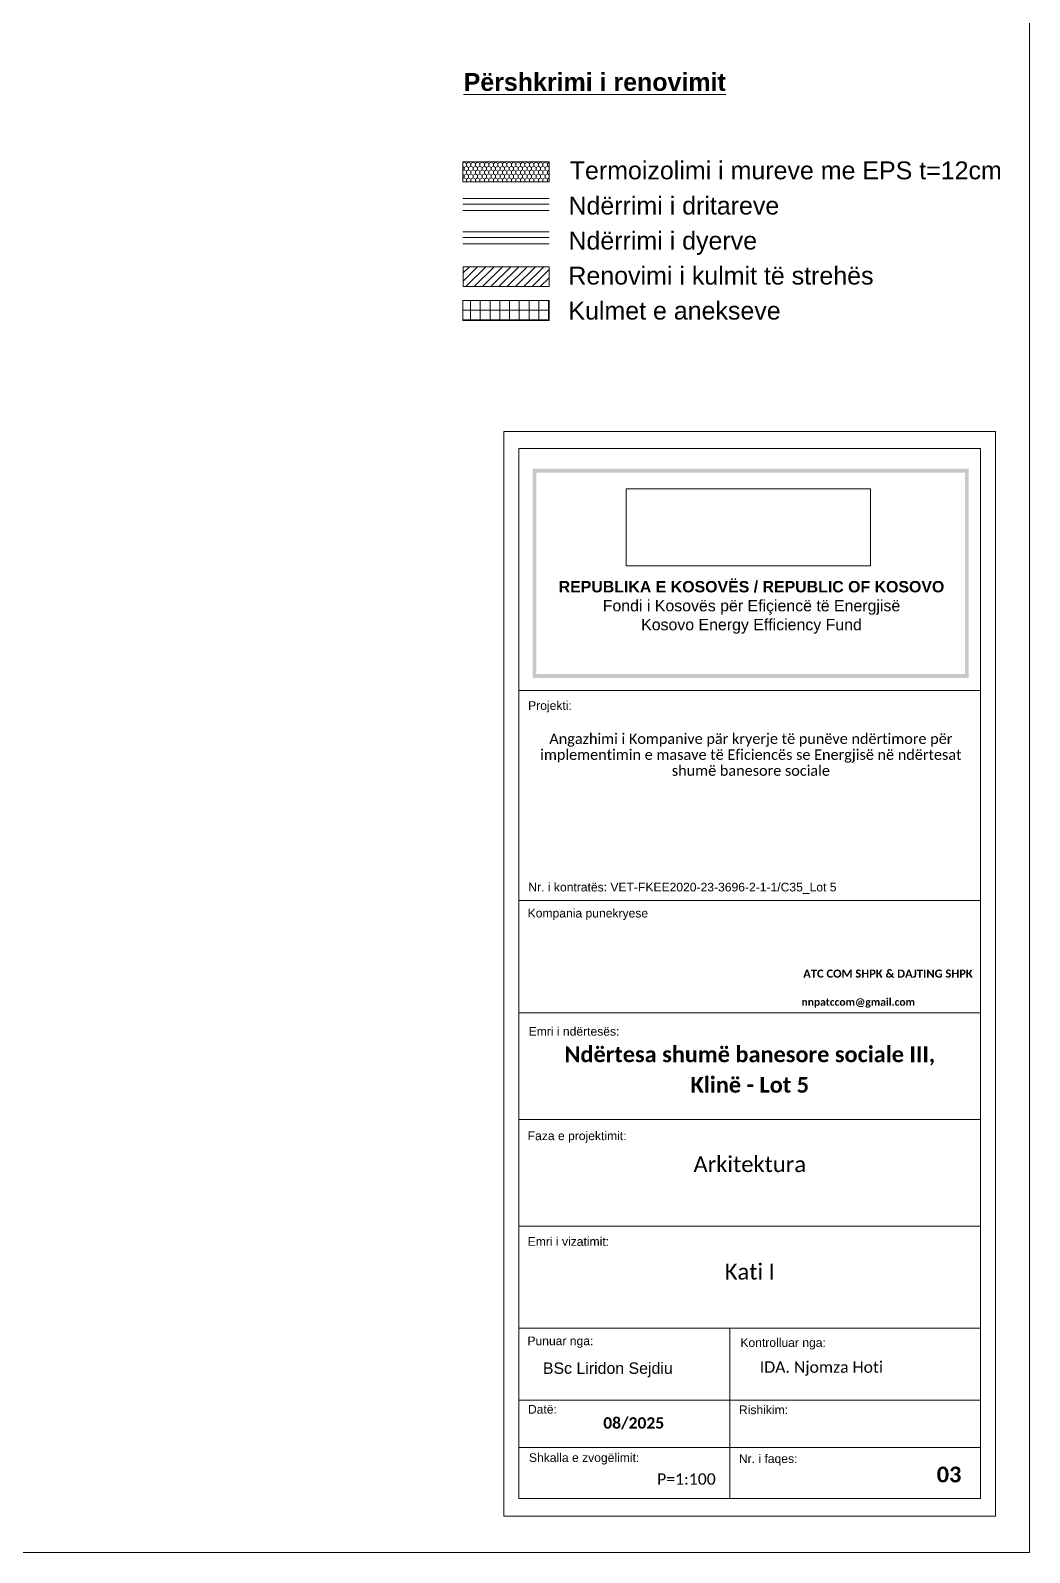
# Model space of a CAD drawing. Header units: feet. Extents: x 2791058 to 2855058, y -67651 to -26651.
# Drawn here: x 2839681 to 2855058, y -67651 to -44217 of the extents above; entities that cross this region are included whole.
import ezdxf

# ---------------------------------------------------------------- set-up
doc = ezdxf.new("R2010")
doc.units = ezdxf.units.FT
doc.header["$MEASUREMENT"] = 0
doc.header["$XCLIPFRAME"] = 0
for name, color, linetype, lineweight in [('Annotation - Text_Pen_No__1', 7, 'Continuous', 0), ('Dimensioning - General_Pen_No__41', 7, 'Continuous', 0), ('Shell - Roof_Pen_No__1', 7, 'Continuous', 0), ('Shell - Roof_Pen_No__21', 7, 'Continuous', 0), ('Structural - Bearing_Pen_No__1', 7, 'Continuous', 0), ('Structural - Bearing_Pen_No__20', 1, 'Continuous', 0), ('Structural - Bearing_Pen_No__60', 230, 'Continuous', 0), ('Text blocks_Pen_No__1', 7, 'Continuous', 0)]:
    doc.layers.add(name, color=color, linetype=linetype, lineweight=lineweight)
doc.layers.add('Drawing & Figure', color=7, linetype='Continuous')
for name, color, linetype, lineweight, true_color in [('Shell - Roof_Pen_No__61', 7, 'Continuous', 0, 0x6a6a6a), ('Structural - Bearing_Pen_No__102', 7, 'Continuous', 0, 0xcccccc), ('Structural - Bearing_Pen_No__14', 7, 'Continuous', 0, 0xbd8b17), ('Structural - Bearing_Pen_No__86', 7, 'Continuous', 0, 0x5555ff)]:
    doc.layers.add(name, color=color, linetype=linetype, lineweight=lineweight, true_color=true_color)
doc.styles.add('GENERATED_STYLE_1', font='arial.ttf')
doc.styles.add('GENERATED_STYLE_2', font='arialbd.ttf')
doc.styles.add('GENERATED_STYLE_3', font='calibri.ttf')
doc.styles.add('GENERATED_STYLE_4', font='calibrib.ttf')
doc.styles.add('GENERATED_STYLE_5', font='calibril.ttf')
doc.styles.add('MtXpl_Arial', font='arial.ttf', dxfattribs={"height": 0.2})
picture_1 = doc.add_image_def('image1.png', size_in_pixel=(354, 134))

msp = doc.modelspace()

# ---------------------------------------------------------------- hatches: boundary and pattern name
at = {"layer": 'Structural - Bearing_Pen_No__102', "linetype": 'Continuous', "lineweight": 0, "true_color": 0xcccccc}
h = msp.add_hatch(dxfattribs=at)
h.set_pattern_fill('MASONRY_BLOCK', color=254, style=0, pattern_type=2)
h.set_pattern_definition([(45, (2247653.82, -76424.97), (-63.639609, 63.639609), [])])
h.paths.add_polyline_path([(2847664.475, -48161.693), (2847664.475, -47854.116), (2846338.658, -47854.116), (2846338.658, -48161.693)])
h = msp.add_hatch(dxfattribs=at)
h.set_pattern_fill('GRID_15X15', color=254, style=0, pattern_type=2)
h.set_pattern_definition([(0, (2247653.82, -76424.97), (0, 150), []), (90, (2247653.82, -76424.97), (-150, 0), [])])
h.paths.add_polyline_path([(2847664.475, -48683.327), (2847664.475, -48375.749), (2846336.291, -48375.749), (2846336.291, -48683.327)])
at = {"layer": 'Structural - Bearing_Pen_No__14', "linetype": 'Continuous', "lineweight": 0, "true_color": 0xbd8b17}
h = msp.add_hatch(dxfattribs=at)
h.set_pattern_fill('HEXAGONAL', color=42, style=0, pattern_type=2)
h.set_pattern_definition([(90, (2247653.82, -76424.97), (-69.282032, 0), [40, -80]), (90, (2247619.18, -76364.97), (-69.282032, 0), [40, -80]), (150, (2247653.82, -76384.97), (34.641016, 60), [40, -80]), (150, (2247584.54, -76384.97), (34.641016, 60), [40, -80]), (210, (2247653.82, -76424.97), (-34.641016, 60), [40, -80]), (210, (2247584.54, -76424.97), (-34.641016, 60), [40, -80])])
h.paths.add_polyline_path([(2846336.291, -46546.065), (2847664.475, -46546.065), (2847664.475, -46238.487), (2846336.291, -46238.487)])
at = {"layer": 'Structural - Bearing_Pen_No__86', "linetype": 'Continuous', "lineweight": 0, "true_color": 0x5555ff}
for points in [[(2847411.189, -50965.487), (2848682.43, -50965.487), (2848682.43, -51023.105), (2847468.807, -51023.105), (2847468.807, -54049.253), (2847411.189, -54049.253)], [(2848021.327, -51023.105), (2848021.327, -50965.487), (2854123.094, -50965.487), (2854123.094, -54049.253), (2854065.476, -54049.253), (2854065.476, -51023.105)], [(2847411.189, -52998.486), (2847468.807, -52998.486), (2847468.807, -54126.65), (2848682.43, -54126.65), (2848682.43, -54184.268), (2847411.189, -54184.268)], [(2848021.327, -54184.268), (2848021.327, -54126.65), (2854065.476, -54126.65), (2854065.476, -52998.486), (2854123.094, -52998.486), (2854123.094, -54184.268)]]:
    msp.add_hatch(color=173, dxfattribs=at).paths.add_polyline_path(points)

# ---------------------------------------------------------------- linework, layer by layer
at = {"layer": 'Shell - Roof_Pen_No__1', "color": 7, "linetype": 'Continuous', "lineweight": 0}
for p, q in [((2846968.567, -50390.067), (2854534.532, -50390.067)), ((2846968.567, -57613.376), (2846968.567, -50390.067)), ((2854534.532, -50390.067), (2854534.532, -67090.382)), ((2847199.039, -57613.376), (2847199.039, -50652.579)), ((2847199.039, -50652.579), (2854304.06, -50652.579)), ((2854304.06, -50652.579), (2854304.06, -57613.376)), ((2854304.06, -54377.208), (2847199.039, -54377.208)), ((2847199.039, -66819.915), (2847199.039, -54942.57)), ((2854304.06, -54942.57), (2854304.06, -66819.915)), ((2854304.06, -57613.376), (2847199.039, -57613.376)), ((2854304.06, -57613.376), (2847199.039, -57613.376)), ((2854304.06, -59341.541), (2847199.039, -59341.541)), ((2854304.06, -60983.666), (2847199.039, -60983.666)), ((2854304.06, -62625.791), (2847199.039, -62625.791)), ((2854304.06, -64198.016), (2847199.039, -64198.016)), ((2850442.876, -64198.016), (2850442.876, -66819.915)), ((2854304.06, -65305.045), (2847199.039, -65305.045)), ((2854304.06, -66032.898), (2847199.039, -66032.898)), ((2854304.06, -66819.915), (2847199.039, -66819.915)), ((2854534.532, -67090.382), (2846968.567, -67090.382))]:
    msp.add_line(p, q, dxfattribs=at)
at = {"layer": 'Shell - Roof_Pen_No__21', "color": 7, "linetype": 'Continuous', "lineweight": 0}
for p, q in [((2855057.579, -67651.285), (2855057.579, -26651.285)), ((2855057.579, -67651.285), (2855057.579, -26651.285)), ((2791057.579, -67651.285), (2855057.579, -67651.285))]:
    msp.add_line(p, q, dxfattribs=at)
at = {"layer": 'Shell - Roof_Pen_No__61', "color": 251, "linetype": 'Continuous', "lineweight": 0, "true_color": 0x6a6a6a}
msp.add_line((2846968.567, -67090.382), (2846968.567, -54942.57), dxfattribs=at)
at = {"layer": 'Structural - Bearing_Pen_No__1', "color": 7, "linetype": 'Continuous', "lineweight": 0, "flags": 128}
for points in [[(2846336.291, -46546.065), (2847664.475, -46546.065), (2847664.475, -46238.487), (2846336.291, -46238.487)], [(2847664.475, -48161.693), (2847664.475, -47854.116), (2846338.658, -47854.116), (2846338.658, -48161.693)], [(2847664.475, -48683.327), (2847664.475, -48375.749), (2846336.291, -48375.749), (2846336.291, -48683.327)]]:
    msp.add_lwpolyline(points, close=True, dxfattribs=at)
at = {"layer": 'Structural - Bearing_Pen_No__20', "color": 1, "linetype": 'Continuous', "lineweight": 0}
for p, q in [((2846336.291, -46803.128), (2847664.475, -46803.128)), ((2846336.291, -46891.913), (2847664.475, -46891.913)), ((2846336.291, -46986.837), (2847664.475, -46986.837))]:
    msp.add_line(p, q, dxfattribs=at)
at = {"layer": 'Structural - Bearing_Pen_No__60', "color": 230, "linetype": 'Continuous', "lineweight": 0}
for p, q in [((2846336.291, -47316.705), (2847664.475, -47316.705)), ((2846336.291, -47405.491), (2847664.475, -47405.491)), ((2846336.291, -47500.414), (2847664.475, -47500.414))]:
    msp.add_line(p, q, dxfattribs=at)

# ---------------------------------------------------------------- texts
at = {"layer": 'Annotation - Text_Pen_No__1', "color": 7}
for s, style, p in [('IDA. Njomza Hoti', 'GENERATED_STYLE_3', (2850906.016, -64883.18)), ('08/2025', 'GENERATED_STYLE_4', (2848496.927, -65743.305))]:
    msp.add_text(s, height=175, dxfattribs=dict(at, style=style)).set_placement(p)
at = {"layer": 'Annotation - Text_Pen_No__1', "color": 7, "linetype": 'Continuous', "lineweight": 0, "attachment_point": 2}
for s, insert, char_height, style in [('\\A1;{\\pqc;\\fArial|b1|i0|c0|p34;REPUBLIKA E KOSOVËS / REPUBLIC OF KOSOVO\\P\\pqc;\\fArial|b0|i0|c0|p34;Fondi i Kosovës për Efiçiencë të Energjisë\\P\\pqc;\\fArial|b0|i0|c0|p34;Kosovo Energy Efficiency Fund\\P\\pqc;\\fArial|b1|i0|c0|p34;\\H1.042194x;}', (2850778.013, -52693.432), 175, 'GENERATED_STYLE_2'), ('\\A1;{\\pqc;\\fCalibri|b0|i0|c0|p34;Arkitektura}', (2850751.549, -61550.826), 242.5, 'GENERATED_STYLE_3'), ('\\A1;{\\pqc;\\fCalibri|b0|i0|c0|p34;Kati \\fCalibri|b0|i0|c0|p34;I}', (2850751.549, -63205.367), 242.5, 'GENERATED_STYLE_3'), ('\\A1;{\\pqc;\\fCalibri|b0|i0|c0|p34;P=1:100}', (2849776.467, -66431.425), 175, 'GENERATED_STYLE_3'), ('\\A1;{\\pqc;\\fCalibri|b1|i0|c0|p34; 0\\fCalibri|b1|i0|c0|p34;3}', (2853776.415, -66327.985), 242.5, 'GENERATED_STYLE_4')]:
    msp.add_mtext(s, dxfattribs=dict(at, insert=insert, char_height=char_height, style=style))
at = {"layer": 'Annotation - Text_Pen_No__1', "color": 7, "linetype": 'Continuous', "lineweight": 5, "insert": (2850768.515, -55041.768), "char_height": 160, "width": 6797.99537, "attachment_point": 2, "line_spacing_factor": 0.919632, "style": 'GENERATED_STYLE_5'}
msp.add_mtext('\\A1;\\pxqc;{\\fCalibri Light|b0|i0|c0|p34;Angazhimi i Kompanive pär kryerje të punëve ndërtimore për implementimin e masave të Eficiencës se Energjisë në ndërtesat shumë banesore sociale}', dxfattribs=at)
at = {"layer": 'Annotation - Text_Pen_No__1', "color": 7, "linetype": 'Continuous', "lineweight": 5, "attachment_point": 2}
for s, insert, char_height, style in [('\\A1;\\pxqc;ATC COM SHPK & DAJTING SHPK ', (2852878.607, -58675.523), 125, 'GENERATED_STYLE_4'), ('\\A1;\\pxqc;BSc Liridon Sejdiu', (2848566.508, -64724.821), 175, 'GENERATED_STYLE_1')]:
    msp.add_mtext(s, dxfattribs=dict(at, insert=insert, char_height=char_height, style=style))
at = {"layer": 'Annotation - Text_Pen_No__1', "color": 7, "linetype": 'Continuous', "lineweight": 0, "insert": (2850751.549, -59859.029), "char_height": 242.5, "attachment_point": 2, "line_spacing_factor": 1.16153, "style": 'GENERATED_STYLE_4'}
msp.add_mtext('\\pxqc;\\A1;Ndërtesa shumë banesore sociale III, \\PKlinë - Lot 5', dxfattribs=at)
at = {"layer": 'Dimensioning - General_Pen_No__41', "color": 7, "linetype": 'Continuous', "lineweight": 0, "attachment_point": 7}
for s, insert, char_height, style in [('\\A1;{\\pql;\\fArial|b1|i0|c0|p34;\\L\\LPërshkrimi \\fArial|b1|i0|c0|p34;i \\fArial|b1|i0|c0|p34;renovimit}', (2846347.789, -45151.522), 275, 'GENERATED_STYLE_2'), ('\\A1;{\\pql;\\fArial|b0|i0|c0|p34;Projekti:}', (2847339.908, -54717.746), 133.375, 'GENERATED_STYLE_1'), ('\\A1;\\pxql;Nr. i kontratës: VET-FKEE2020-23-3696-2-1-1/C35_Lot 5', (2847343.655, -57511.339), 133.375, 'GENERATED_STYLE_1'), ('\\A1;\\pxql;Kompania punekryese', (2847333.07, -57914.223), 133.375, 'GENERATED_STYLE_1'), ('\\A1;{\\pql;\\fArial|b0|i0|c0|p34;Emri i ndërtesës:}', (2847347.565, -59695.295), 133.375, 'GENERATED_STYLE_1'), ('\\A1;{\\pql;\\fArial|b0|i0|c0|p34;Faza e projektimit:}', (2847333.368, -61342.271), 133.375, 'GENERATED_STYLE_1'), ('\\A1;{\\pql;\\fArial|b0|i0|c0|p34;Emri i vizatimit:}', (2847333.833, -62930.548), 133.375, 'GENERATED_STYLE_1'), ('\\A1;{\\pql;\\fArial|b0|i0|c0|p34;Punuar nga:}', (2847329.673, -64499.11), 133.375, 'GENERATED_STYLE_1'), ('\\A1;{\\pql;\\fArial|b0|i0|c0|p34;Kontrolluar nga:}', (2850607.31, -64525.192), 133.375, 'GENERATED_STYLE_1'), ('\\A1;{\\pql;\\fArial|b0|i0|c0|p34;Datë:}', (2847337.678, -65513.896), 133.375, 'GENERATED_STYLE_1'), ('\\A1;{\\pql;\\fArial|b0|i0|c0|p34;Rishikim:}', (2850585.516, -65522.118), 133.375, 'GENERATED_STYLE_1'), ('\\A1;{\\pql;\\fArial|b0|i0|c0|p34;Shkalla e zvogëlimit:}', (2847352.512, -66296.499), 133.375, 'GENERATED_STYLE_1'), ('\\A1;{\\pql;\\fArial|b0|i0|c0|p34;Nr. i faqes:}', (2850584.332, -66312.095), 133.375, 'GENERATED_STYLE_1')]:
    msp.add_mtext(s, dxfattribs=dict(at, insert=insert, char_height=char_height, style=style))
at = {"layer": 'Dimensioning - General_Pen_No__41', "color": 7, "linetype": 'Continuous', "lineweight": 5, "insert": (2851548.656, -59262.732), "char_height": 115, "attachment_point": 7, "line_spacing_factor": 0.922253, "style": 'GENERATED_STYLE_1'}
msp.add_mtext('\\A1;\\pxql,t6.4112,13.191,20.438,28.538;{\\fCalibri|b1|i0|c0|p34;nnpatccom@gmail.com}', dxfattribs=at)
at = {"layer": 'Text blocks_Pen_No__1', "color": 7, "linetype": 'Continuous', "lineweight": 0, "style": 'MtXpl_Arial'}
for s, p in [('Termoizolimi i mureve me EPS t=12cm', (2847981.144, -46508.853)), ('Ndërrimi i dritareve', (2847961.069, -47051.078)), ('Ndërrimi i dyerve', (2847961.069, -47590.143)), ('Renovimi i kulmit të strehës', (2847959.969, -48129.207)), ('Kulmet e anekseve', (2847959.969, -48668.271))]:
    msp.add_text(s, height=275, dxfattribs=at).set_placement(p)

# ---------------------------------------------------------------- pictures from other files: only their frames are drawn
at = {"layer": 'Drawing & Figure', "linetype": 'Continuous', "lineweight": 0}
image = msp.add_image(picture_1, insert=(2848850.567, -52458.187), size_in_units=(3758.688, 1183.979), dxfattribs=at)
image.set_boundary_path([(-0.5, -0.5), (353.5, 133.5)])

doc.saveas('drawing.dxf')
